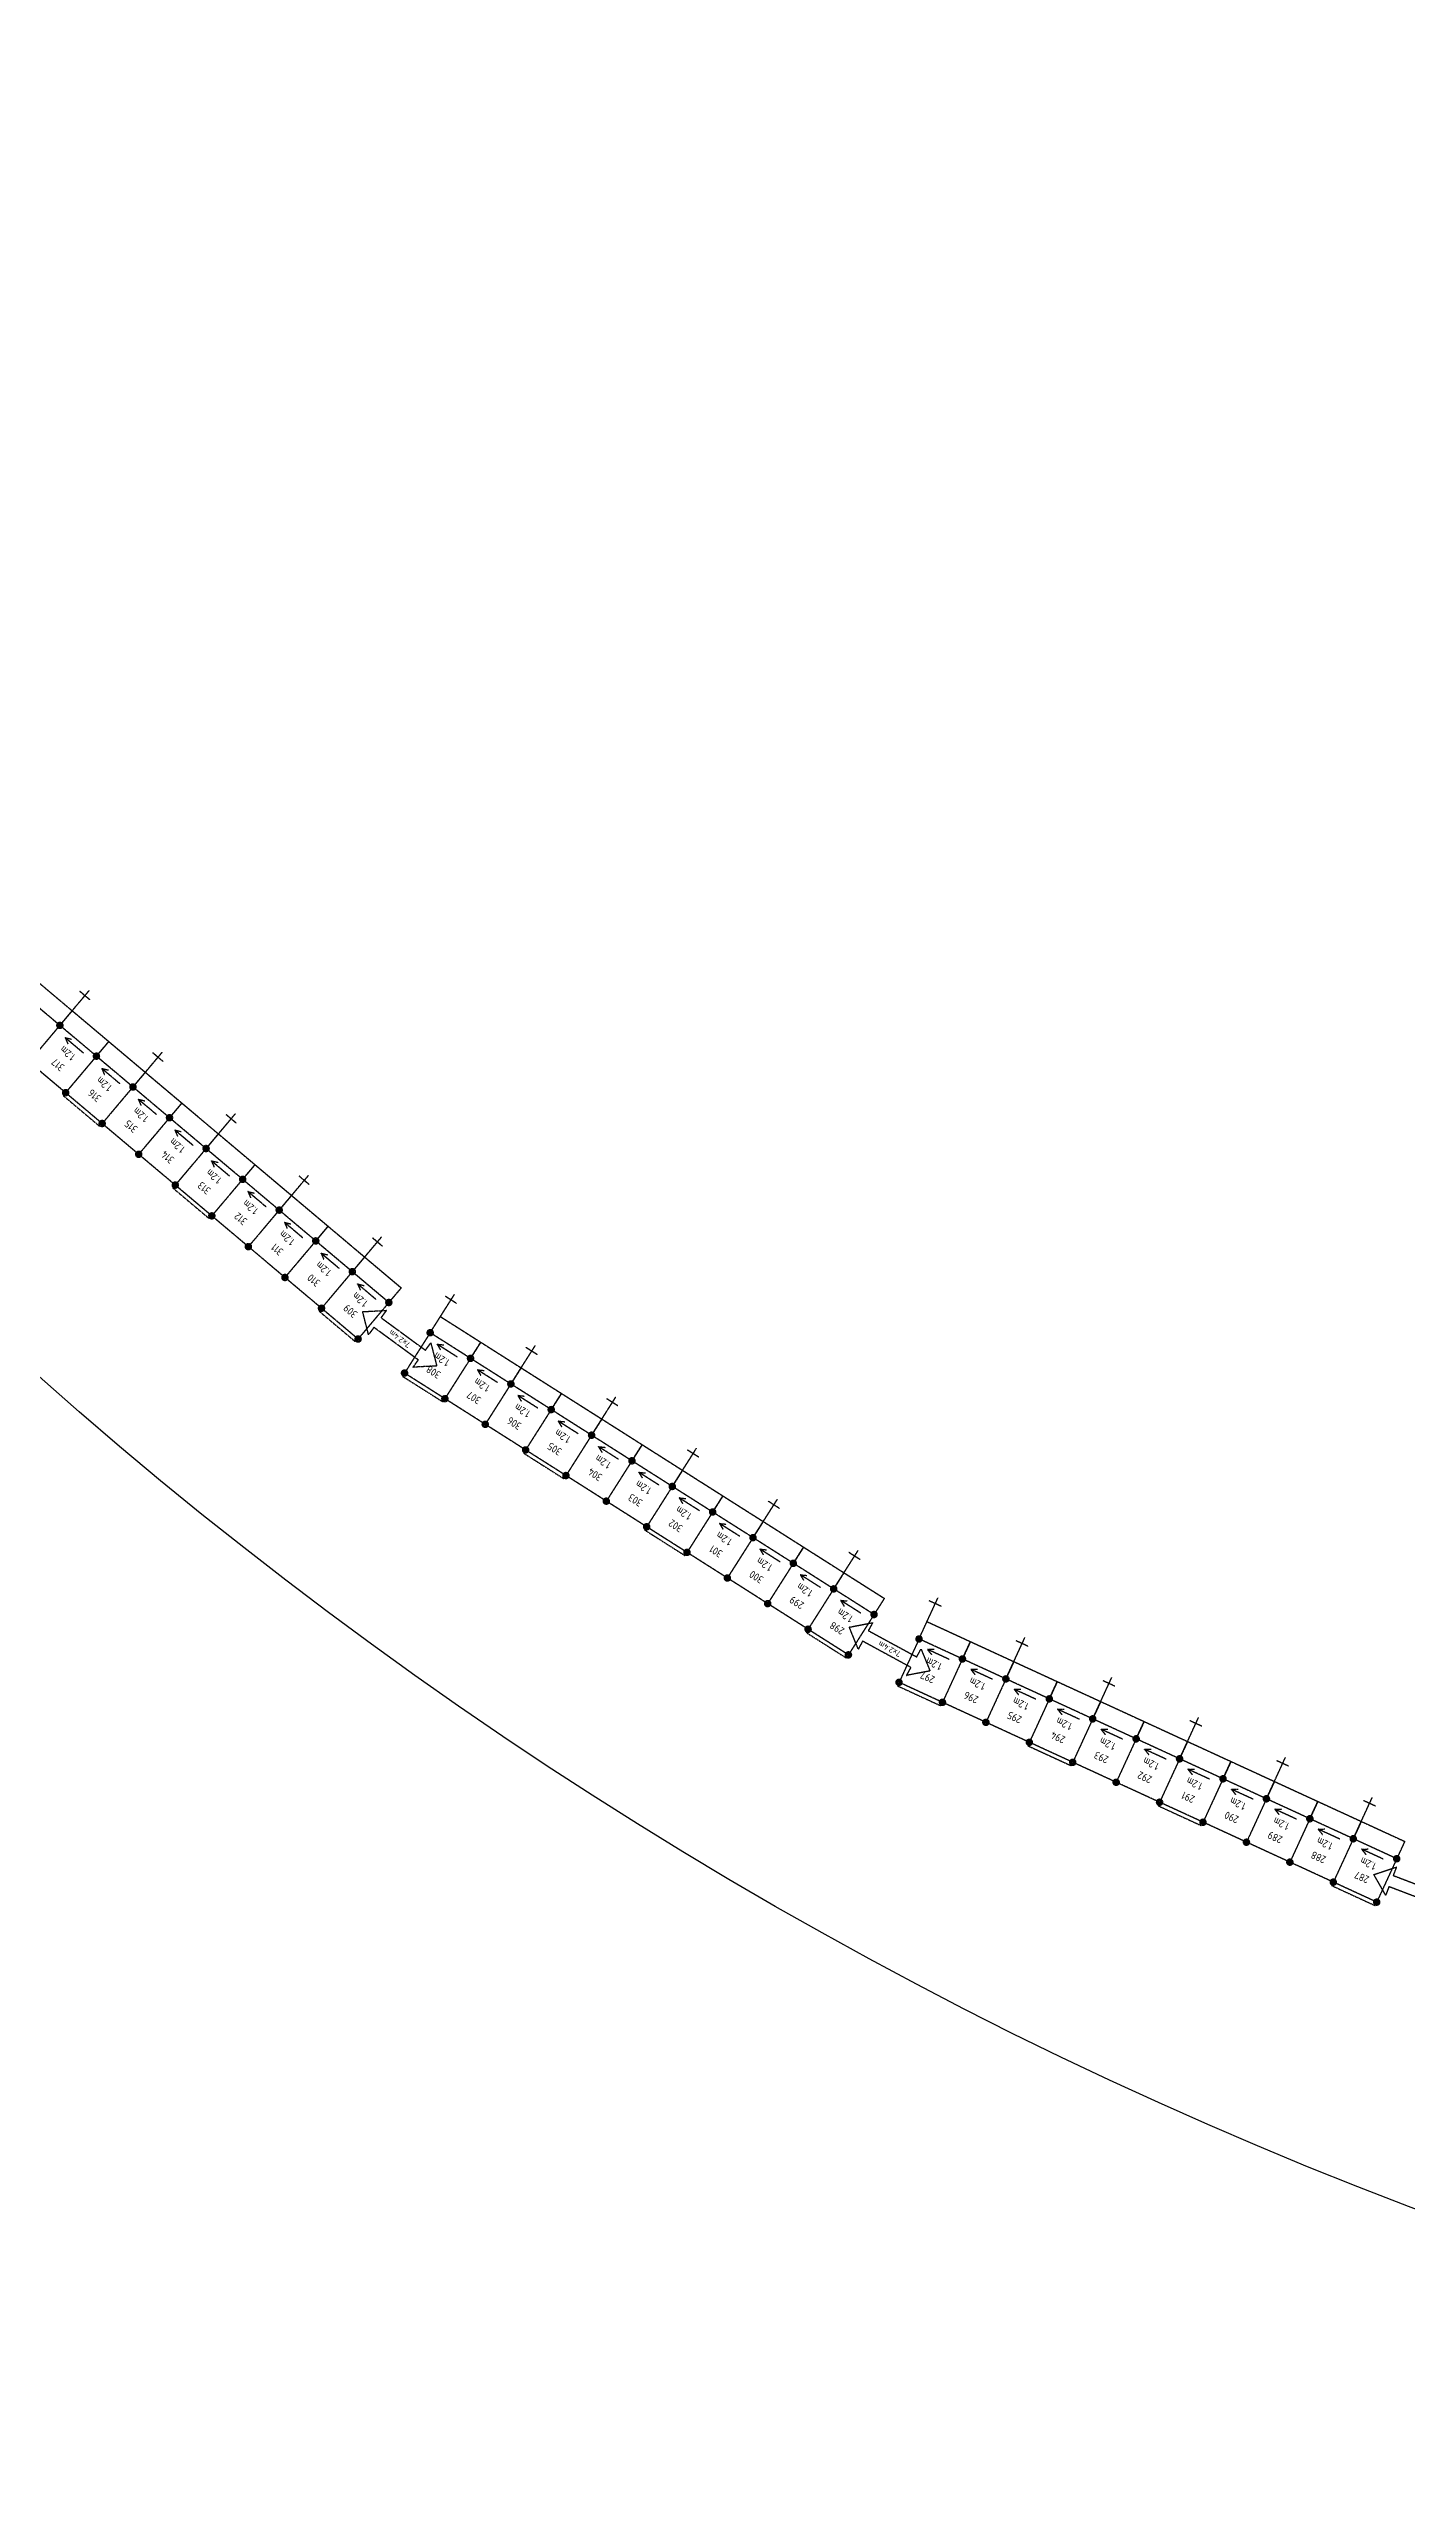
# Model space of a CAD drawing. Header units: millimetres. Extents: x -104667 to 131446, y -104429 to 134339.
# Drawn here: x -64673 to -28618, y -104429 to -39421 of the extents above; entities that cross this region are included whole.
import ezdxf
from ezdxf.enums import TextEntityAlignment as Align

# ---------------------------------------------------------------- set-up
doc = ezdxf.new("R2010")
doc.units = ezdxf.units.MM
doc.linetypes.add('KwikScaf_DASHED', pattern=[3.75, 2.5, -1.25])
doc.linetypes.add('KwikScaf_Line', pattern=[1, 1, 0])
doc.layers.get('0').update_dxf_attribs({"linetype": 'CONTINUOUS'})
doc.layers.add('KwikScaf Schematic', color=7, linetype='CONTINUOUS')
doc.styles.add('KwikScaf ISO', font='isocp.shx')

msp = doc.modelspace()

# ---------------------------------------------------------------- linework, layer by layer
msp.add_circle((13389, 13628), 118057)
at = {"layer": 'KwikScaf Schematic', "color": 1, "linetype": 'KwikScaf_Line'}
for p, q in [((-65027, -64164), (-64056, -64982)), ((-64383, -65371), (-65354, -64552)), ((-64383, -65371), (-64056, -64982)), ((-64056, -64982), (-64383, -65371)), ((-64056, -64982), (-63605, -64447)), ((-64056, -64982), (-63084, -65801)), ((-63583, -64693), (-63851, -64468)), ((-64383, -65371), (-65201, -66342)), ((-63412, -66189), (-64383, -65371)), ((-63757, -66106), (-64242, -65697)), ((-64242, -65697), (-64172, -65860)), ((-64242, -65697), (-64070, -65738)), ((-63412, -66189), (-64230, -67160)), ((-63412, -66189), (-63084, -65801)), ((-63084, -65801), (-63412, -66189)), ((-62440, -67007), (-63412, -66189)), ((-63084, -65801), (-62113, -66619)), ((-62113, -66619), (-61662, -66083)), ((-61641, -66330), (-61909, -66105)), ((-64230, -67160), (-65201, -66342)), ((-62786, -66924), (-63271, -66515)), ((-63271, -66515), (-63201, -66678)), ((-63271, -66515), (-63099, -66557)), ((-62440, -67007), (-62113, -66619)), ((-62113, -66619), (-62440, -67007)), ((-62113, -66619), (-61142, -67437)), ((-63259, -67979), (-64230, -67160)), ((-62440, -67007), (-63259, -67979)), ((-61469, -67826), (-62440, -67007)), ((-61814, -67742), (-62300, -67333)), ((-62300, -67333), (-62230, -67496)), ((-62300, -67333), (-62127, -67375)), ((-61469, -67826), (-61142, -67437)), ((-61142, -67437), (-61469, -67826)), ((-61142, -67437), (-60171, -68255)), ((-62288, -68797), (-63259, -67979)), ((-61469, -67826), (-62288, -68797)), ((-60498, -68644), (-61469, -67826)), ((-60843, -68561), (-61329, -68152)), ((-61329, -68152), (-61258, -68315)), ((-61329, -68152), (-61156, -68193)), ((-60498, -68644), (-60171, -68255)), ((-60171, -68255), (-60498, -68644)), ((-60171, -68255), (-59720, -67720)), ((-60171, -68255), (-59199, -69074)), ((-59699, -67967), (-59966, -67741)), ((-61316, -69615), (-62288, -68797)), ((-60498, -68644), (-61316, -69615)), ((-59527, -69462), (-60498, -68644)), ((-59872, -69379), (-60357, -68970)), ((-60357, -68970), (-60287, -69133)), ((-60357, -68970), (-60185, -69011)), ((-59527, -69462), (-60345, -70433)), ((-59527, -69462), (-59199, -69074)), ((-59199, -69074), (-59527, -69462)), ((-58556, -70281), (-59527, -69462)), ((-59199, -69074), (-58228, -69892)), ((-58228, -69892), (-57777, -69357)), ((-57756, -69603), (-58024, -69378)), ((-60345, -70433), (-61316, -69615)), ((-58901, -70197), (-59386, -69788)), ((-59386, -69788), (-59316, -69951)), ((-59386, -69788), (-59214, -69830)), ((-58556, -70281), (-58228, -69892)), ((-58228, -69892), (-58556, -70281)), ((-58228, -69892), (-57257, -70710)), ((-59374, -71252), (-60345, -70433)), ((-58556, -70281), (-59374, -71252)), ((-57584, -71099), (-58556, -70281)), ((-57929, -71016), (-58415, -70606)), ((-58415, -70606), (-58345, -70769)), ((-58415, -70606), (-58242, -70648)), ((-57584, -71099), (-57257, -70710)), ((-57257, -70710), (-57584, -71099)), ((-57257, -70710), (-56286, -71529)), ((-58403, -72070), (-59374, -71252)), ((-57584, -71099), (-58403, -72070)), ((-56613, -71917), (-57584, -71099)), ((-56958, -71834), (-57444, -71425)), ((-57444, -71425), (-57374, -71588)), ((-57444, -71425), (-57271, -71466)), ((-56286, -71529), (-55835, -70993)), ((-55814, -71240), (-56081, -71014)), ((-57431, -72888), (-58403, -72070)), ((-56613, -71917), (-57431, -72888)), ((-56613, -71917), (-56286, -71529)), ((-56286, -71529), (-56613, -71917)), ((-55642, -72735), (-56613, -71917)), ((-56286, -71529), (-55315, -72347)), ((-55987, -72652), (-56473, -72243)), ((-56473, -72243), (-56402, -72406)), ((-56473, -72243), (-56300, -72285)), ((-55642, -72735), (-56460, -73707)), ((-55315, -72347), (-55642, -72735)), ((-54273, -73110), (-53898, -72519)), ((-53844, -72761), (-54139, -72573)), ((-56460, -73707), (-57431, -72888)), ((-54545, -73539), (-54273, -73110)), ((-54273, -73110), (-53201, -73791)), ((-54545, -73539), (-55226, -74611)), ((-53473, -74220), (-54545, -73539)), ((-53826, -74184), (-54362, -73843)), ((-54362, -73843), (-54271, -73995)), ((-54362, -73843), (-54186, -73861)), ((-53473, -74220), (-53201, -73791)), ((-53201, -73791), (-53473, -74220)), ((-53201, -73791), (-52129, -74472)), ((-52129, -74472), (-51753, -73881)), ((-51699, -74122), (-51995, -73935)), ((-54154, -75292), (-55226, -74611)), ((-53473, -74220), (-54154, -75292)), ((-52401, -74901), (-53473, -74220)), ((-52754, -74864), (-53290, -74524)), ((-53290, -74524), (-53199, -74676)), ((-53290, -74524), (-53114, -74542)), ((-52401, -74901), (-52129, -74472)), ((-52129, -74472), (-52401, -74901)), ((-52129, -74472), (-51056, -75153)), ((-53082, -75973), (-54154, -75292)), ((-52401, -74901), (-53082, -75973)), ((-51329, -75581), (-52401, -74901)), ((-51682, -75545), (-52218, -75205)), ((-52218, -75205), (-52127, -75357)), ((-52218, -75205), (-52041, -75223)), ((-51329, -75581), (-51056, -75153)), ((-51056, -75153), (-51329, -75581)), ((-51056, -75153), (-49984, -75833)), ((-49984, -75833), (-49609, -75242)), ((-49555, -75484), (-49851, -75296)), ((-52010, -76654), (-53082, -75973)), ((-51329, -75581), (-52010, -76654)), ((-50257, -76262), (-51329, -75581)), ((-50610, -76226), (-51146, -75886)), ((-51146, -75886), (-51054, -76038)), ((-51146, -75886), (-50969, -75904)), ((-50257, -76262), (-49984, -75833)), ((-49984, -75833), (-50257, -76262)), ((-49984, -75833), (-48912, -76514)), ((-50937, -77334), (-52010, -76654)), ((-50257, -76262), (-50937, -77334)), ((-49185, -76943), (-50257, -76262)), ((-49538, -76907), (-50074, -76566)), ((-50074, -76566), (-49982, -76719)), ((-50074, -76566), (-49897, -76585)), ((-49185, -76943), (-48912, -76514)), ((-48912, -76514), (-49185, -76943)), ((-48912, -76514), (-47840, -77195)), ((-47840, -77195), (-47465, -76604)), ((-47411, -76846), (-47706, -76658)), ((-49865, -78015), (-50937, -77334)), ((-49185, -76943), (-49865, -78015)), ((-48112, -77624), (-49185, -76943)), ((-48466, -77588), (-49002, -77247)), ((-49002, -77247), (-48910, -77399)), ((-49002, -77247), (-48825, -77265)), ((-48112, -77624), (-47840, -77195)), ((-47840, -77195), (-48112, -77624)), ((-47840, -77195), (-46768, -77876)), ((-48112, -77624), (-48793, -78696)), ((-47040, -78305), (-48112, -77624)), ((-47393, -78268), (-47929, -77928)), ((-47929, -77928), (-47838, -78080)), ((-47929, -77928), (-47753, -77946)), ((-47040, -78305), (-46768, -77876)), ((-46768, -77876), (-47040, -78305)), ((-46768, -77876), (-45696, -78556)), ((-45696, -78556), (-45321, -77966)), ((-48793, -78696), (-49865, -78015)), ((-47040, -78305), (-47721, -79377)), ((-45968, -78985), (-47040, -78305)), ((-46321, -78949), (-46857, -78609)), ((-46857, -78609), (-46766, -78761)), ((-46857, -78609), (-46681, -78627)), ((-45968, -78985), (-45696, -78556)), ((-45696, -78556), (-45968, -78985)), ((-45696, -78556), (-44624, -79237)), ((-45267, -78207), (-45562, -78019)), ((-47721, -79377), (-48793, -78696)), ((-45968, -78985), (-46649, -80057)), ((-44896, -79666), (-45968, -78985)), ((-45249, -79630), (-45785, -79289)), ((-45785, -79289), (-45694, -79442)), ((-45785, -79289), (-45609, -79308)), ((-44896, -79666), (-44624, -79237)), ((-44624, -79237), (-44896, -79666)), ((-44624, -79237), (-43552, -79918)), ((-46649, -80057), (-47721, -79377)), ((-44896, -79666), (-45577, -80738)), ((-43824, -80347), (-44896, -79666)), ((-43824, -80347), (-43552, -79918)), ((-43552, -79918), (-43824, -80347)), ((-43552, -79918), (-43176, -79327)), ((-43552, -79918), (-42479, -80599)), ((-43122, -79569), (-43418, -79381)), ((-45577, -80738), (-46649, -80057)), ((-44177, -80311), (-44713, -79970)), ((-44713, -79970), (-44622, -80122)), ((-44713, -79970), (-44537, -79988)), ((-43824, -80347), (-44505, -81419)), ((-42752, -81028), (-43824, -80347)), ((-42479, -80599), (-42752, -81028)), ((-41345, -81216), (-41052, -80580)), ((-44505, -81419), (-45577, -80738)), ((-43105, -80991), (-43641, -80651)), ((-43641, -80651), (-43550, -80803)), ((-43641, -80651), (-43464, -80669)), ((-42752, -81028), (-43433, -82100)), ((-41557, -81677), (-41345, -81216)), ((-41345, -81216), (-40191, -81747)), ((-40966, -80812), (-41284, -80666)), ((-43433, -82100), (-44505, -81419)), ((-41557, -81677), (-42088, -82831)), ((-40404, -82208), (-41557, -81677)), ((-40404, -82208), (-40191, -81747)), ((-40191, -81747), (-40404, -82208)), ((-40191, -81747), (-39038, -82278)), ((-39038, -82278), (-38745, -81642)), ((-38659, -81874), (-38977, -81727)), ((-41335, -81954), (-41158, -81948)), ((-40758, -82220), (-41335, -81954)), ((-41335, -81954), (-41224, -82093)), ((-40404, -82208), (-40935, -83362)), ((-39250, -82739), (-40404, -82208)), ((-40182, -82485), (-40004, -82479)), ((-39605, -82750), (-40182, -82485)), ((-40182, -82485), (-40071, -82623)), ((-39250, -82739), (-39038, -82278)), ((-39038, -82278), (-39250, -82739)), ((-39038, -82278), (-37884, -82809)), ((-40935, -83362), (-42088, -82831)), ((-39250, -82739), (-39781, -83893)), ((-38096, -83270), (-39250, -82739)), ((-39028, -83016), (-38850, -83010)), ((-38451, -83281), (-39028, -83016)), ((-39028, -83016), (-38917, -83154)), ((-38096, -83270), (-37884, -82809)), ((-37884, -82809), (-38096, -83270)), ((-37884, -82809), (-36730, -83339)), ((-36730, -83339), (-36438, -82704)), ((-36352, -82936), (-36670, -82789)), ((-39781, -83893), (-40935, -83362)), ((-38096, -83270), (-38627, -84424)), ((-36943, -83801), (-38096, -83270)), ((-37874, -83547), (-37697, -83541)), ((-37297, -83812), (-37874, -83547)), ((-37874, -83547), (-37763, -83685)), ((-36943, -83801), (-37474, -84955)), ((-36943, -83801), (-36730, -83339)), ((-36730, -83339), (-36943, -83801)), ((-35789, -84332), (-36943, -83801)), ((-36730, -83339), (-35577, -83870)), ((-34423, -84401), (-34130, -83765)), ((-34044, -83998), (-34362, -83851)), ((-38627, -84424), (-39781, -83893)), ((-37474, -84955), (-38627, -84424)), ((-36721, -84078), (-36543, -84072)), ((-36144, -84343), (-36721, -84078)), ((-36721, -84078), (-36610, -84216)), ((-35789, -84332), (-36320, -85486)), ((-35789, -84332), (-35577, -83870)), ((-35577, -83870), (-35789, -84332)), ((-34635, -84863), (-35789, -84332)), ((-35577, -83870), (-34423, -84401)), ((-34635, -84863), (-34423, -84401)), ((-34423, -84401), (-34635, -84863)), ((-34423, -84401), (-33269, -84932)), ((-36320, -85486), (-37474, -84955)), ((-35567, -84609), (-35389, -84603)), ((-34990, -84874), (-35567, -84609)), ((-35567, -84609), (-35456, -84747)), ((-34635, -84863), (-35166, -86017)), ((-33482, -85394), (-34635, -84863)), ((-34413, -85140), (-34236, -85134)), ((-33836, -85405), (-34413, -85140)), ((-34413, -85140), (-34302, -85278)), ((-33482, -85394), (-33269, -84932)), ((-33269, -84932), (-33482, -85394)), ((-33269, -84932), (-32115, -85463)), ((-32115, -85463), (-31823, -84827)), ((-31737, -85060), (-32055, -84913)), ((-35166, -86017), (-36320, -85486)), ((-33482, -85394), (-34012, -86547)), ((-32328, -85925), (-33482, -85394)), ((-33259, -85671), (-33082, -85665)), ((-32683, -85936), (-33259, -85671)), ((-33259, -85671), (-33148, -85809)), ((-32328, -85925), (-32115, -85463)), ((-32115, -85463), (-32328, -85925)), ((-32115, -85463), (-30962, -85994)), ((-34012, -86547), (-35166, -86017)), ((-32328, -85925), (-32859, -87078)), ((-31174, -86456), (-32328, -85925)), ((-32106, -86202), (-31928, -86196)), ((-31529, -86467), (-32106, -86202)), ((-32106, -86202), (-31995, -86340)), ((-31174, -86456), (-31705, -87609)), ((-31174, -86456), (-30962, -85994)), ((-30962, -85994), (-31174, -86456)), ((-30020, -86987), (-31174, -86456)), ((-30962, -85994), (-29808, -86525)), ((-29808, -86525), (-29515, -85889)), ((-29430, -86121), (-29748, -85975)), ((-32859, -87078), (-34012, -86547)), ((-31705, -87609), (-32859, -87078)), ((-30952, -86733), (-30775, -86727)), ((-30375, -86998), (-30952, -86733)), ((-30952, -86733), (-30841, -86871)), ((-30020, -86987), (-30551, -88140)), ((-30020, -86987), (-29808, -86525)), ((-29808, -86525), (-30020, -86987)), ((-28867, -87518), (-30020, -86987)), ((-29808, -86525), (-28654, -87056)), ((-28654, -87056), (-28867, -87518)), ((-30551, -88140), (-31705, -87609)), ((-29798, -87264), (-29621, -87258)), ((-29222, -87529), (-29798, -87264)), ((-29798, -87264), (-29687, -87402)), ((-28867, -87518), (-29398, -88671)), ((-29398, -88671), (-30551, -88140))]:
    msp.add_line(p, q, dxfattribs=at)
at = {"layer": 'KwikScaf Schematic', "color": 1, "linetype": 'KwikScaf_DASHED'}
for p, q in [((-64294, -67237), (-63323, -68055)), ((-61381, -69692), (-60409, -70510)), ((-57496, -72965), (-56525, -73783)), ((-55280, -74696), (-54207, -75376)), ((-52063, -76738), (-50991, -77419)), ((-48847, -78780), (-47775, -79461)), ((-44558, -81503), (-43486, -82184)), ((-42130, -82922), (-40976, -83453)), ((-38669, -84514), (-37515, -85045)), ((-35208, -86107), (-34054, -86638)), ((-30593, -88231), (-29440, -88762))]:
    msp.add_line(p, q, dxfattribs=at)
at = {"layer": 'KwikScaf Schematic', "color": 3, "linetype": 'KwikScaf_Line'}
for p, q in [((-56338, -72979), (-55708, -72945)), ((-56181, -73591), (-56338, -72979)), ((-56039, -73397), (-56181, -73591)), ((-54859, -74262), (-56039, -73397)), ((-55708, -72945), (-55850, -73139)), ((-55850, -73139), (-54670, -74004)), ((-54670, -74004), (-54528, -73810)), ((-54528, -73810), (-54371, -74422)), ((-55001, -74456), (-54859, -74262)), ((-54371, -74422), (-55001, -74456)), ((-43409, -81363), (-42789, -81244)), ((-42789, -81244), (-42904, -81455)), ((-43171, -81947), (-43409, -81363)), ((-43057, -81736), (-43171, -81947)), ((-41771, -82436), (-43057, -81736)), ((-42904, -81455), (-41618, -82154)), ((-41886, -82646), (-41771, -82436)), ((-41266, -82528), (-41886, -82646)), ((-41618, -82154), (-41504, -81944)), ((-41504, -81944), (-41266, -82528)), ((-29473, -87938), (-28875, -87738)), ((-28875, -87738), (-28960, -87962)), ((-29159, -88485), (-29473, -87938)), ((-29074, -88261), (-29159, -88485)), ((-27707, -88781), (-29074, -88261)), ((-28960, -87962), (-27593, -88482))]:
    msp.add_line(p, q, dxfattribs=at)
at = {"layer": 'KwikScaf Schematic', "color": 1, "linetype": 'KwikScaf_Line'}
for points in [[(-64415, -65409, 100, 100, -0.198912), (-64433, -65375, 100, 100, -0.198912), (-64421, -65338, 100, 100, -0.198912), (-64387, -65321, 100, 100, -0.198912), (-64351, -65332, 100, 100, -0.198912), (-64333, -65366, 100, 100, -0.198912), (-64345, -65403, 100, 100, -0.198912), (-64379, -65421, 100, 100, -0.198912)], [(-63444, -66227, 100, 100, -0.198912), (-63461, -66193, 100, 100, -0.198912), (-63450, -66157, 100, 100, -0.198912), (-63416, -66139, 100, 100, -0.198912), (-63379, -66151, 100, 100, -0.198912), (-63362, -66185, 100, 100, -0.198912), (-63373, -66221, 100, 100, -0.198912), (-63407, -66239, 100, 100, -0.198912)], [(-62473, -67046, 100, 100, -0.198912), (-62490, -67012, 100, 100, -0.198912), (-62479, -66975, 100, 100, -0.198912), (-62445, -66957, 100, 100, -0.198912), (-62408, -66969, 100, 100, -0.198912), (-62391, -67003, 100, 100, -0.198912), (-62402, -67040, 100, 100, -0.198912), (-62436, -67057, 100, 100, -0.198912)], [(-64262, -67198, 100, 100, -0.198912), (-64280, -67164, 100, 100, -0.198912), (-64268, -67128, 100, 100, -0.198912), (-64234, -67110, 100, 100, -0.198912), (-64198, -67122, 100, 100, -0.198912), (-64180, -67156, 100, 100, -0.198912), (-64192, -67192, 100, 100, -0.198912), (-64226, -67210, 100, 100, -0.198912)], [(-63291, -68017, 100, 100, -0.198912), (-63309, -67983, 100, 100, -0.198912), (-63297, -67946, 100, 100, -0.198912), (-63263, -67929, 100, 100, -0.198912), (-63227, -67940, 100, 100, -0.198912), (-63209, -67974, 100, 100, -0.198912), (-63220, -68011, 100, 100, -0.198912), (-63254, -68028, 100, 100, -0.198912)], [(-61501, -67864, 100, 100, -0.198912), (-61519, -67830, 100, 100, -0.198912), (-61507, -67793, 100, 100, -0.198912), (-61473, -67776, 100, 100, -0.198912), (-61437, -67787, 100, 100, -0.198912), (-61419, -67821, 100, 100, -0.198912), (-61431, -67858, 100, 100, -0.198912), (-61465, -67875, 100, 100, -0.198912)], [(-62320, -68835, 100, 100, -0.198912), (-62337, -68801, 100, 100, -0.198912), (-62326, -68765, 100, 100, -0.198912), (-62292, -68747, 100, 100, -0.198912), (-62255, -68759, 100, 100, -0.198912), (-62238, -68793, 100, 100, -0.198912), (-62249, -68829, 100, 100, -0.198912), (-62283, -68847, 100, 100, -0.198912)], [(-60530, -68682, 100, 100, -0.198912), (-60548, -68648, 100, 100, -0.198912), (-60536, -68612, 100, 100, -0.198912), (-60502, -68594, 100, 100, -0.198912), (-60466, -68606, 100, 100, -0.198912), (-60448, -68640, 100, 100, -0.198912), (-60460, -68676, 100, 100, -0.198912), (-60494, -68694, 100, 100, -0.198912)], [(-61348, -69653, 100, 100, -0.198912), (-61366, -69619, 100, 100, -0.198912), (-61355, -69583, 100, 100, -0.198912), (-61321, -69565, 100, 100, -0.198912), (-61284, -69577, 100, 100, -0.198912), (-61266, -69611, 100, 100, -0.198912), (-61278, -69647, 100, 100, -0.198912), (-61312, -69665, 100, 100, -0.198912)], [(-59559, -69500, 100, 100, -0.198912), (-59577, -69466, 100, 100, -0.198912), (-59565, -69430, 100, 100, -0.198912), (-59531, -69412, 100, 100, -0.198912), (-59495, -69424, 100, 100, -0.198912), (-59477, -69458, 100, 100, -0.198912), (-59489, -69494, 100, 100, -0.198912), (-59522, -69512, 100, 100, -0.198912)], [(-58588, -70319, 100, 100, -0.198912), (-58605, -70285, 100, 100, -0.198912), (-58594, -70248, 100, 100, -0.198912), (-58560, -70231, 100, 100, -0.198912), (-58523, -70242, 100, 100, -0.198912), (-58506, -70276, 100, 100, -0.198912), (-58517, -70313, 100, 100, -0.198912), (-58551, -70330, 100, 100, -0.198912)], [(-60377, -70472, 100, 100, -0.198912), (-60395, -70438, 100, 100, -0.198912), (-60383, -70401, 100, 100, -0.198912), (-60349, -70384, 100, 100, -0.198912), (-60313, -70395, 100, 100, -0.198912), (-60295, -70429, 100, 100, -0.198912), (-60307, -70466, 100, 100, -0.198912), (-60341, -70483, 100, 100, -0.198912)], [(-59406, -71290, 100, 100, -0.198912), (-59424, -71256, 100, 100, -0.198912), (-59412, -71220, 100, 100, -0.198912), (-59378, -71202, 100, 100, -0.198912), (-59342, -71214, 100, 100, -0.198912), (-59324, -71247, 100, 100, -0.198912), (-59336, -71284, 100, 100, -0.198912), (-59370, -71302, 100, 100, -0.198912)], [(-57617, -71137, 100, 100, -0.198912), (-57634, -71103, 100, 100, -0.198912), (-57623, -71067, 100, 100, -0.198912), (-57589, -71049, 100, 100, -0.198912), (-57552, -71061, 100, 100, -0.198912), (-57534, -71095, 100, 100, -0.198912), (-57546, -71131, 100, 100, -0.198912), (-57580, -71149, 100, 100, -0.198912)], [(-58435, -72108, 100, 100, -0.198912), (-58452, -72074, 100, 100, -0.198912), (-58441, -72038, 100, 100, -0.198912), (-58407, -72020, 100, 100, -0.198912), (-58370, -72032, 100, 100, -0.198912), (-58353, -72066, 100, 100, -0.198912), (-58364, -72102, 100, 100, -0.198912), (-58398, -72120, 100, 100, -0.198912)], [(-56645, -71955, 100, 100, -0.198912), (-56663, -71921, 100, 100, -0.198912), (-56651, -71885, 100, 100, -0.198912), (-56617, -71867, 100, 100, -0.198912), (-56581, -71879, 100, 100, -0.198912), (-56563, -71913, 100, 100, -0.198912), (-56575, -71949, 100, 100, -0.198912), (-56609, -71967, 100, 100, -0.198912)], [(-57464, -72927, 100, 100, -0.198912), (-57481, -72893, 100, 100, -0.198912), (-57470, -72856, 100, 100, -0.198912), (-57436, -72839, 100, 100, -0.198912), (-57399, -72850, 100, 100, -0.198912), (-57382, -72884, 100, 100, -0.198912), (-57393, -72921, 100, 100, -0.198912), (-57427, -72938, 100, 100, -0.198912)], [(-56492, -73745, 100, 100, -0.198912), (-56510, -73711, 100, 100, -0.198912), (-56498, -73674, 100, 100, -0.198912), (-56464, -73657, 100, 100, -0.198912), (-56428, -73668, 100, 100, -0.198912), (-56410, -73702, 100, 100, -0.198912), (-56422, -73739, 100, 100, -0.198912), (-56456, -73756, 100, 100, -0.198912)]]:
    msp.add_lwpolyline(points, format="xyseb", close=True, dxfattribs=at)
at = {"layer": 'KwikScaf Schematic', "color": 1, "linetype": 'KwikScaf_Line', "const_width": 100}
for points in [[(-64415, -65409, -0.198912), (-64433, -65375, -0.198912), (-64421, -65338, -0.198912), (-64387, -65321, -0.198912), (-64351, -65332, -0.198912), (-64333, -65366, -0.198912), (-64345, -65403, -0.198912), (-64379, -65421, -0.198912)], [(-63444, -66227, -0.198912), (-63461, -66193, -0.198912), (-63450, -66157, -0.198912), (-63416, -66139, -0.198912), (-63379, -66151, -0.198912), (-63362, -66185, -0.198912), (-63373, -66221, -0.198912), (-63407, -66239, -0.198912)], [(-62473, -67046, -0.198912), (-62490, -67012, -0.198912), (-62479, -66975, -0.198912), (-62445, -66957, -0.198912), (-62408, -66969, -0.198912), (-62391, -67003, -0.198912), (-62402, -67040, -0.198912), (-62436, -67057, -0.198912)], [(-64262, -67198, -0.198912), (-64280, -67164, -0.198912), (-64268, -67128, -0.198912), (-64234, -67110, -0.198912), (-64198, -67122, -0.198912), (-64180, -67156, -0.198912), (-64192, -67192, -0.198912), (-64226, -67210, -0.198912)], [(-63291, -68017, -0.198912), (-63309, -67983, -0.198912), (-63297, -67946, -0.198912), (-63263, -67929, -0.198912), (-63227, -67940, -0.198912), (-63209, -67974, -0.198912), (-63220, -68011, -0.198912), (-63254, -68028, -0.198912)], [(-61501, -67864, -0.198912), (-61519, -67830, -0.198912), (-61507, -67793, -0.198912), (-61473, -67776, -0.198912), (-61437, -67787, -0.198912), (-61419, -67821, -0.198912), (-61431, -67858, -0.198912), (-61465, -67875, -0.198912)], [(-62320, -68835, -0.198912), (-62337, -68801, -0.198912), (-62326, -68765, -0.198912), (-62292, -68747, -0.198912), (-62255, -68759, -0.198912), (-62238, -68793, -0.198912), (-62249, -68829, -0.198912), (-62283, -68847, -0.198912)], [(-60530, -68682, -0.198912), (-60548, -68648, -0.198912), (-60536, -68612, -0.198912), (-60502, -68594, -0.198912), (-60466, -68606, -0.198912), (-60448, -68640, -0.198912), (-60460, -68676, -0.198912), (-60494, -68694, -0.198912)], [(-61348, -69653, -0.198912), (-61366, -69619, -0.198912), (-61355, -69583, -0.198912), (-61321, -69565, -0.198912), (-61284, -69577, -0.198912), (-61266, -69611, -0.198912), (-61278, -69647, -0.198912), (-61312, -69665, -0.198912)], [(-59559, -69500, -0.198912), (-59577, -69466, -0.198912), (-59565, -69430, -0.198912), (-59531, -69412, -0.198912), (-59495, -69424, -0.198912), (-59477, -69458, -0.198912), (-59489, -69494, -0.198912), (-59522, -69512, -0.198912)], [(-58588, -70319, -0.198912), (-58605, -70285, -0.198912), (-58594, -70248, -0.198912), (-58560, -70231, -0.198912), (-58523, -70242, -0.198912), (-58506, -70276, -0.198912), (-58517, -70313, -0.198912), (-58551, -70330, -0.198912)], [(-60377, -70472, -0.198912), (-60395, -70438, -0.198912), (-60383, -70401, -0.198912), (-60349, -70384, -0.198912), (-60313, -70395, -0.198912), (-60295, -70429, -0.198912), (-60307, -70466, -0.198912), (-60341, -70483, -0.198912)], [(-59406, -71290, -0.198912), (-59424, -71256, -0.198912), (-59412, -71220, -0.198912), (-59378, -71202, -0.198912), (-59342, -71214, -0.198912), (-59324, -71247, -0.198912), (-59336, -71284, -0.198912), (-59370, -71302, -0.198912)], [(-57617, -71137, -0.198912), (-57634, -71103, -0.198912), (-57623, -71067, -0.198912), (-57589, -71049, -0.198912), (-57552, -71061, -0.198912), (-57534, -71095, -0.198912), (-57546, -71131, -0.198912), (-57580, -71149, -0.198912)], [(-58435, -72108, -0.198912), (-58452, -72074, -0.198912), (-58441, -72038, -0.198912), (-58407, -72020, -0.198912), (-58370, -72032, -0.198912), (-58353, -72066, -0.198912), (-58364, -72102, -0.198912), (-58398, -72120, -0.198912)], [(-56645, -71955, -0.198912), (-56663, -71921, -0.198912), (-56651, -71885, -0.198912), (-56617, -71867, -0.198912), (-56581, -71879, -0.198912), (-56563, -71913, -0.198912), (-56575, -71949, -0.198912), (-56609, -71967, -0.198912)], [(-57464, -72927, -0.198912), (-57481, -72893, -0.198912), (-57470, -72856, -0.198912), (-57436, -72839, -0.198912), (-57399, -72850, -0.198912), (-57382, -72884, -0.198912), (-57393, -72921, -0.198912), (-57427, -72938, -0.198912)], [(-55674, -72774, -0.198912), (-55692, -72740, -0.198912), (-55680, -72703, -0.198912), (-55646, -72686, -0.198912), (-55610, -72697, -0.198912), (-55592, -72731, -0.198912), (-55604, -72768, -0.198912), (-55638, -72785, -0.198912)], [(-54572, -73581, -0.198912), (-54594, -73550, -0.198912), (-54587, -73512, -0.198912), (-54556, -73490, -0.198912), (-54518, -73497, -0.198912), (-54496, -73528, -0.198912), (-54503, -73566, -0.198912), (-54534, -73588, -0.198912)], [(-55253, -74653, -0.198912), (-55275, -74622, -0.198912), (-55268, -74584, -0.198912), (-55237, -74562, -0.198912), (-55199, -74569, -0.198912), (-55177, -74600, -0.198912), (-55184, -74638, -0.198912), (-55215, -74660, -0.198912)], [(-53500, -74262, -0.198912), (-53522, -74231, -0.198912), (-53515, -74193, -0.198912), (-53484, -74171, -0.198912), (-53446, -74178, -0.198912), (-53424, -74209, -0.198912), (-53431, -74247, -0.198912), (-53462, -74269, -0.198912)], [(-53500, -74262, -0.198912), (-53522, -74231, -0.198912), (-53515, -74193, -0.198912), (-53484, -74171, -0.198912), (-53446, -74178, -0.198912), (-53424, -74209, -0.198912), (-53431, -74247, -0.198912), (-53462, -74269, -0.198912)], [(-54181, -75334, -0.198912), (-54203, -75303, -0.198912), (-54196, -75265, -0.198912), (-54165, -75243, -0.198912), (-54127, -75250, -0.198912), (-54105, -75281, -0.198912), (-54112, -75319, -0.198912), (-54143, -75341, -0.198912)], [(-54181, -75334, -0.198912), (-54203, -75303, -0.198912), (-54196, -75265, -0.198912), (-54165, -75243, -0.198912), (-54127, -75250, -0.198912), (-54105, -75281, -0.198912), (-54112, -75319, -0.198912), (-54143, -75341, -0.198912)], [(-52428, -74943, -0.198912), (-52450, -74912, -0.198912), (-52443, -74874, -0.198912), (-52412, -74852, -0.198912), (-52374, -74858, -0.198912), (-52352, -74890, -0.198912), (-52359, -74927, -0.198912), (-52390, -74949, -0.198912)], [(-52428, -74943, -0.198912), (-52450, -74912, -0.198912), (-52443, -74874, -0.198912), (-52412, -74852, -0.198912), (-52374, -74858, -0.198912), (-52352, -74890, -0.198912), (-52359, -74927, -0.198912), (-52390, -74949, -0.198912)], [(-53108, -76015, -0.198912), (-53130, -75984, -0.198912), (-53124, -75946, -0.198912), (-53093, -75924, -0.198912), (-53055, -75931, -0.198912), (-53033, -75962, -0.198912), (-53039, -76000, -0.198912), (-53071, -76022, -0.198912)], [(-53108, -76015, -0.198912), (-53130, -75984, -0.198912), (-53124, -75946, -0.198912), (-53093, -75924, -0.198912), (-53055, -75931, -0.198912), (-53033, -75962, -0.198912), (-53039, -76000, -0.198912), (-53071, -76022, -0.198912)], [(-51356, -75624, -0.198912), (-51378, -75592, -0.198912), (-51371, -75555, -0.198912), (-51340, -75533, -0.198912), (-51302, -75539, -0.198912), (-51280, -75571, -0.198912), (-51287, -75608, -0.198912), (-51318, -75630, -0.198912)], [(-51356, -75624, -0.198912), (-51378, -75592, -0.198912), (-51371, -75555, -0.198912), (-51340, -75533, -0.198912), (-51302, -75539, -0.198912), (-51280, -75571, -0.198912), (-51287, -75608, -0.198912), (-51318, -75630, -0.198912)], [(-52036, -76696, -0.198912), (-52058, -76664, -0.198912), (-52052, -76627, -0.198912), (-52020, -76605, -0.198912), (-51983, -76611, -0.198912), (-51961, -76643, -0.198912), (-51967, -76680, -0.198912), (-51999, -76702, -0.198912)], [(-52036, -76696, -0.198912), (-52058, -76664, -0.198912), (-52052, -76627, -0.198912), (-52020, -76605, -0.198912), (-51983, -76611, -0.198912), (-51961, -76643, -0.198912), (-51967, -76680, -0.198912), (-51999, -76702, -0.198912)], [(-50283, -76304, -0.198912), (-50305, -76273, -0.198912), (-50299, -76235, -0.198912), (-50268, -76213, -0.198912), (-50230, -76220, -0.198912), (-50208, -76251, -0.198912), (-50214, -76289, -0.198912), (-50246, -76311, -0.198912)], [(-50283, -76304, -0.198912), (-50305, -76273, -0.198912), (-50299, -76235, -0.198912), (-50268, -76213, -0.198912), (-50230, -76220, -0.198912), (-50208, -76251, -0.198912), (-50214, -76289, -0.198912), (-50246, -76311, -0.198912)], [(-50964, -77377, -0.198912), (-50986, -77345, -0.198912), (-50980, -77308, -0.198912), (-50948, -77286, -0.198912), (-50911, -77292, -0.198912), (-50889, -77323, -0.198912), (-50895, -77361, -0.198912), (-50927, -77383, -0.198912)], [(-50964, -77377, -0.198912), (-50986, -77345, -0.198912), (-50980, -77308, -0.198912), (-50948, -77286, -0.198912), (-50911, -77292, -0.198912), (-50889, -77323, -0.198912), (-50895, -77361, -0.198912), (-50927, -77383, -0.198912)], [(-49211, -76985, -0.198912), (-49233, -76954, -0.198912), (-49227, -76916, -0.198912), (-49195, -76894, -0.198912), (-49158, -76901, -0.198912), (-49136, -76932, -0.198912), (-49142, -76970, -0.198912), (-49174, -76992, -0.198912)], [(-49211, -76985, -0.198912), (-49233, -76954, -0.198912), (-49227, -76916, -0.198912), (-49195, -76894, -0.198912), (-49158, -76901, -0.198912), (-49136, -76932, -0.198912), (-49142, -76970, -0.198912), (-49174, -76992, -0.198912)], [(-49892, -78057, -0.198912), (-49914, -78026, -0.198912), (-49908, -77988, -0.198912), (-49876, -77966, -0.198912), (-49839, -77973, -0.198912), (-49817, -78004, -0.198912), (-49823, -78042, -0.198912), (-49854, -78064, -0.198912)], [(-49892, -78057, -0.198912), (-49914, -78026, -0.198912), (-49908, -77988, -0.198912), (-49876, -77966, -0.198912), (-49839, -77973, -0.198912), (-49817, -78004, -0.198912), (-49823, -78042, -0.198912), (-49854, -78064, -0.198912)], [(-48139, -77666, -0.198912), (-48161, -77635, -0.198912), (-48155, -77597, -0.198912), (-48123, -77575, -0.198912), (-48086, -77582, -0.198912), (-48064, -77613, -0.198912), (-48070, -77651, -0.198912), (-48102, -77673, -0.198912)], [(-48139, -77666, -0.198912), (-48161, -77635, -0.198912), (-48155, -77597, -0.198912), (-48123, -77575, -0.198912), (-48086, -77582, -0.198912), (-48064, -77613, -0.198912), (-48070, -77651, -0.198912), (-48102, -77673, -0.198912)], [(-48820, -78738, -0.198912), (-48842, -78707, -0.198912), (-48835, -78669, -0.198912), (-48804, -78647, -0.198912), (-48766, -78654, -0.198912), (-48744, -78685, -0.198912), (-48751, -78723, -0.198912), (-48782, -78745, -0.198912)], [(-48820, -78738, -0.198912), (-48842, -78707, -0.198912), (-48835, -78669, -0.198912), (-48804, -78647, -0.198912), (-48766, -78654, -0.198912), (-48744, -78685, -0.198912), (-48751, -78723, -0.198912), (-48782, -78745, -0.198912)], [(-47067, -78347, -0.198912), (-47089, -78315, -0.198912), (-47083, -78278, -0.198912), (-47051, -78256, -0.198912), (-47013, -78262, -0.198912), (-46991, -78294, -0.198912), (-46998, -78331, -0.198912), (-47029, -78353, -0.198912)], [(-47067, -78347, -0.198912), (-47089, -78315, -0.198912), (-47083, -78278, -0.198912), (-47051, -78256, -0.198912), (-47013, -78262, -0.198912), (-46991, -78294, -0.198912), (-46998, -78331, -0.198912), (-47029, -78353, -0.198912)], [(-47748, -79419, -0.198912), (-47770, -79388, -0.198912), (-47763, -79350, -0.198912), (-47732, -79328, -0.198912), (-47694, -79334, -0.198912), (-47672, -79366, -0.198912), (-47679, -79403, -0.198912), (-47710, -79425, -0.198912)], [(-47748, -79419, -0.198912), (-47770, -79388, -0.198912), (-47763, -79350, -0.198912), (-47732, -79328, -0.198912), (-47694, -79334, -0.198912), (-47672, -79366, -0.198912), (-47679, -79403, -0.198912), (-47710, -79425, -0.198912)], [(-45995, -79028, -0.198912), (-46017, -78996, -0.198912), (-46010, -78958, -0.198912), (-45979, -78936, -0.198912), (-45941, -78943, -0.198912), (-45919, -78974, -0.198912), (-45926, -79012, -0.198912), (-45957, -79034, -0.198912)], [(-45995, -79028, -0.198912), (-46017, -78996, -0.198912), (-46010, -78958, -0.198912), (-45979, -78936, -0.198912), (-45941, -78943, -0.198912), (-45919, -78974, -0.198912), (-45926, -79012, -0.198912), (-45957, -79034, -0.198912)], [(-46676, -80100, -0.198912), (-46698, -80068, -0.198912), (-46691, -80031, -0.198912), (-46660, -80009, -0.198912), (-46622, -80015, -0.198912), (-46600, -80047, -0.198912), (-46607, -80084, -0.198912), (-46638, -80106, -0.198912)], [(-46676, -80100, -0.198912), (-46698, -80068, -0.198912), (-46691, -80031, -0.198912), (-46660, -80009, -0.198912), (-46622, -80015, -0.198912), (-46600, -80047, -0.198912), (-46607, -80084, -0.198912), (-46638, -80106, -0.198912)], [(-44923, -79708, -0.198912), (-44945, -79677, -0.198912), (-44938, -79639, -0.198912), (-44907, -79617, -0.198912), (-44869, -79624, -0.198912), (-44847, -79655, -0.198912), (-44854, -79693, -0.198912), (-44885, -79715, -0.198912)], [(-44923, -79708, -0.198912), (-44945, -79677, -0.198912), (-44938, -79639, -0.198912), (-44907, -79617, -0.198912), (-44869, -79624, -0.198912), (-44847, -79655, -0.198912), (-44854, -79693, -0.198912), (-44885, -79715, -0.198912)], [(-43851, -80389, -0.198912), (-43873, -80358, -0.198912), (-43866, -80320, -0.198912), (-43835, -80298, -0.198912), (-43797, -80305, -0.198912), (-43775, -80336, -0.198912), (-43782, -80374, -0.198912), (-43813, -80396, -0.198912)], [(-43851, -80389, -0.198912), (-43873, -80358, -0.198912), (-43866, -80320, -0.198912), (-43835, -80298, -0.198912), (-43797, -80305, -0.198912), (-43775, -80336, -0.198912), (-43782, -80374, -0.198912), (-43813, -80396, -0.198912)], [(-45604, -80780, -0.198912), (-45626, -80749, -0.198912), (-45619, -80711, -0.198912), (-45588, -80689, -0.198912), (-45550, -80696, -0.198912), (-45528, -80727, -0.198912), (-45535, -80765, -0.198912), (-45566, -80787, -0.198912)], [(-45604, -80780, -0.198912), (-45626, -80749, -0.198912), (-45619, -80711, -0.198912), (-45588, -80689, -0.198912), (-45550, -80696, -0.198912), (-45528, -80727, -0.198912), (-45535, -80765, -0.198912), (-45566, -80787, -0.198912)], [(-42779, -81070, -0.198912), (-42801, -81038, -0.198912), (-42794, -81001, -0.198912), (-42763, -80979, -0.198912), (-42725, -80985, -0.198912), (-42703, -81017, -0.198912), (-42710, -81054, -0.198912), (-42741, -81076, -0.198912)], [(-44531, -81461, -0.198912), (-44553, -81430, -0.198912), (-44547, -81392, -0.198912), (-44516, -81370, -0.198912), (-44478, -81377, -0.198912), (-44456, -81408, -0.198912), (-44462, -81446, -0.198912), (-44494, -81468, -0.198912)], [(-44531, -81461, -0.198912), (-44553, -81430, -0.198912), (-44547, -81392, -0.198912), (-44516, -81370, -0.198912), (-44478, -81377, -0.198912), (-44456, -81408, -0.198912), (-44462, -81446, -0.198912), (-44494, -81468, -0.198912)], [(-41578, -81723, -0.198912), (-41604, -81694, -0.198912), (-41603, -81656, -0.198912), (-41575, -81630, -0.198912), (-41536, -81632, -0.198912), (-41510, -81660, -0.198912), (-41512, -81698, -0.198912), (-41540, -81724, -0.198912)], [(-43459, -82142, -0.198912), (-43481, -82111, -0.198912), (-43475, -82073, -0.198912), (-43443, -82051, -0.198912), (-43406, -82058, -0.198912), (-43384, -82089, -0.198912), (-43390, -82127, -0.198912), (-43422, -82149, -0.198912)], [(-40425, -82253, -0.198912), (-40451, -82225, -0.198912), (-40449, -82187, -0.198912), (-40421, -82161, -0.198912), (-40383, -82163, -0.198912), (-40357, -82191, -0.198912), (-40358, -82229, -0.198912), (-40386, -82255, -0.198912)], [(-40425, -82253, -0.198912), (-40451, -82225, -0.198912), (-40449, -82187, -0.198912), (-40421, -82161, -0.198912), (-40383, -82163, -0.198912), (-40357, -82191, -0.198912), (-40358, -82229, -0.198912), (-40386, -82255, -0.198912)], [(-42109, -82876, -0.198912), (-42135, -82848, -0.198912), (-42134, -82810, -0.198912), (-42106, -82784, -0.198912), (-42067, -82785, -0.198912), (-42041, -82813, -0.198912), (-42043, -82852, -0.198912), (-42071, -82878, -0.198912)], [(-39271, -82784, -0.198912), (-39297, -82756, -0.198912), (-39295, -82718, -0.198912), (-39267, -82692, -0.198912), (-39229, -82694, -0.198912), (-39203, -82722, -0.198912), (-39205, -82760, -0.198912), (-39233, -82786, -0.198912)], [(-39271, -82784, -0.198912), (-39297, -82756, -0.198912), (-39295, -82718, -0.198912), (-39267, -82692, -0.198912), (-39229, -82694, -0.198912), (-39203, -82722, -0.198912), (-39205, -82760, -0.198912), (-39233, -82786, -0.198912)], [(-38117, -83315, -0.198912), (-38143, -83287, -0.198912), (-38142, -83249, -0.198912), (-38114, -83223, -0.198912), (-38075, -83225, -0.198912), (-38049, -83253, -0.198912), (-38051, -83291, -0.198912), (-38079, -83317, -0.198912)], [(-38117, -83315, -0.198912), (-38143, -83287, -0.198912), (-38142, -83249, -0.198912), (-38114, -83223, -0.198912), (-38075, -83225, -0.198912), (-38049, -83253, -0.198912), (-38051, -83291, -0.198912), (-38079, -83317, -0.198912)], [(-40955, -83407, -0.198912), (-40981, -83379, -0.198912), (-40980, -83341, -0.198912), (-40952, -83315, -0.198912), (-40914, -83316, -0.198912), (-40888, -83344, -0.198912), (-40889, -83383, -0.198912), (-40917, -83409, -0.198912)], [(-40955, -83407, -0.198912), (-40981, -83379, -0.198912), (-40980, -83341, -0.198912), (-40952, -83315, -0.198912), (-40914, -83316, -0.198912), (-40888, -83344, -0.198912), (-40889, -83383, -0.198912), (-40917, -83409, -0.198912)], [(-39802, -83938, -0.198912), (-39828, -83910, -0.198912), (-39826, -83872, -0.198912), (-39798, -83846, -0.198912), (-39760, -83847, -0.198912), (-39734, -83875, -0.198912), (-39735, -83914, -0.198912), (-39764, -83940, -0.198912)], [(-39802, -83938, -0.198912), (-39828, -83910, -0.198912), (-39826, -83872, -0.198912), (-39798, -83846, -0.198912), (-39760, -83847, -0.198912), (-39734, -83875, -0.198912), (-39735, -83914, -0.198912), (-39764, -83940, -0.198912)], [(-36963, -83846, -0.198912), (-36989, -83818, -0.198912), (-36988, -83780, -0.198912), (-36960, -83754, -0.198912), (-36922, -83756, -0.198912), (-36896, -83784, -0.198912), (-36897, -83822, -0.198912), (-36925, -83848, -0.198912)], [(-36963, -83846, -0.198912), (-36989, -83818, -0.198912), (-36988, -83780, -0.198912), (-36960, -83754, -0.198912), (-36922, -83756, -0.198912), (-36896, -83784, -0.198912), (-36897, -83822, -0.198912), (-36925, -83848, -0.198912)], [(-38648, -84469, -0.198912), (-38674, -84441, -0.198912), (-38673, -84403, -0.198912), (-38645, -84377, -0.198912), (-38606, -84378, -0.198912), (-38580, -84406, -0.198912), (-38582, -84445, -0.198912), (-38610, -84471, -0.198912)], [(-38648, -84469, -0.198912), (-38674, -84441, -0.198912), (-38673, -84403, -0.198912), (-38645, -84377, -0.198912), (-38606, -84378, -0.198912), (-38580, -84406, -0.198912), (-38582, -84445, -0.198912), (-38610, -84471, -0.198912)], [(-35810, -84377, -0.198912), (-35836, -84349, -0.198912), (-35834, -84311, -0.198912), (-35806, -84285, -0.198912), (-35768, -84286, -0.198912), (-35742, -84315, -0.198912), (-35743, -84353, -0.198912), (-35772, -84379, -0.198912)], [(-35810, -84377, -0.198912), (-35836, -84349, -0.198912), (-35834, -84311, -0.198912), (-35806, -84285, -0.198912), (-35768, -84286, -0.198912), (-35742, -84315, -0.198912), (-35743, -84353, -0.198912), (-35772, -84379, -0.198912)], [(-37494, -85000, -0.198912), (-37520, -84972, -0.198912), (-37519, -84934, -0.198912), (-37491, -84908, -0.198912), (-37453, -84909, -0.198912), (-37427, -84937, -0.198912), (-37428, -84976, -0.198912), (-37456, -85002, -0.198912)], [(-37494, -85000, -0.198912), (-37520, -84972, -0.198912), (-37519, -84934, -0.198912), (-37491, -84908, -0.198912), (-37453, -84909, -0.198912), (-37427, -84937, -0.198912), (-37428, -84976, -0.198912), (-37456, -85002, -0.198912)], [(-34656, -84908, -0.198912), (-34682, -84880, -0.198912), (-34681, -84842, -0.198912), (-34653, -84816, -0.198912), (-34614, -84817, -0.198912), (-34588, -84846, -0.198912), (-34590, -84884, -0.198912), (-34618, -84910, -0.198912)], [(-34656, -84908, -0.198912), (-34682, -84880, -0.198912), (-34681, -84842, -0.198912), (-34653, -84816, -0.198912), (-34614, -84817, -0.198912), (-34588, -84846, -0.198912), (-34590, -84884, -0.198912), (-34618, -84910, -0.198912)], [(-36341, -85531, -0.198912), (-36367, -85503, -0.198912), (-36365, -85465, -0.198912), (-36337, -85439, -0.198912), (-36299, -85440, -0.198912), (-36273, -85468, -0.198912), (-36274, -85506, -0.198912), (-36303, -85532, -0.198912)], [(-36341, -85531, -0.198912), (-36367, -85503, -0.198912), (-36365, -85465, -0.198912), (-36337, -85439, -0.198912), (-36299, -85440, -0.198912), (-36273, -85468, -0.198912), (-36274, -85506, -0.198912), (-36303, -85532, -0.198912)], [(-33502, -85439, -0.198912), (-33528, -85411, -0.198912), (-33527, -85373, -0.198912), (-33499, -85347, -0.198912), (-33461, -85348, -0.198912), (-33435, -85376, -0.198912), (-33436, -85415, -0.198912), (-33464, -85441, -0.198912)], [(-33502, -85439, -0.198912), (-33528, -85411, -0.198912), (-33527, -85373, -0.198912), (-33499, -85347, -0.198912), (-33461, -85348, -0.198912), (-33435, -85376, -0.198912), (-33436, -85415, -0.198912), (-33464, -85441, -0.198912)], [(-35187, -86062, -0.198912), (-35213, -86034, -0.198912), (-35212, -85996, -0.198912), (-35184, -85970, -0.198912), (-35145, -85971, -0.198912), (-35119, -85999, -0.198912), (-35121, -86037, -0.198912), (-35149, -86063, -0.198912)], [(-35187, -86062, -0.198912), (-35213, -86034, -0.198912), (-35212, -85996, -0.198912), (-35184, -85970, -0.198912), (-35145, -85971, -0.198912), (-35119, -85999, -0.198912), (-35121, -86037, -0.198912), (-35149, -86063, -0.198912)], [(-34033, -86593, -0.198912), (-34059, -86565, -0.198912), (-34058, -86527, -0.198912), (-34030, -86501, -0.198912), (-33992, -86502, -0.198912), (-33966, -86530, -0.198912), (-33967, -86568, -0.198912), (-33995, -86594, -0.198912)], [(-34033, -86593, -0.198912), (-34059, -86565, -0.198912), (-34058, -86527, -0.198912), (-34030, -86501, -0.198912), (-33992, -86502, -0.198912), (-33966, -86530, -0.198912), (-33967, -86568, -0.198912), (-33995, -86594, -0.198912)], [(-32349, -85970, -0.198912), (-32375, -85942, -0.198912), (-32373, -85904, -0.198912), (-32345, -85878, -0.198912), (-32307, -85879, -0.198912), (-32281, -85907, -0.198912), (-32282, -85946, -0.198912), (-32311, -85972, -0.198912)], [(-32349, -85970, -0.198912), (-32375, -85942, -0.198912), (-32373, -85904, -0.198912), (-32345, -85878, -0.198912), (-32307, -85879, -0.198912), (-32281, -85907, -0.198912), (-32282, -85946, -0.198912), (-32311, -85972, -0.198912)], [(-31195, -86501, -0.198912), (-31221, -86473, -0.198912), (-31220, -86435, -0.198912), (-31191, -86409, -0.198912), (-31153, -86410, -0.198912), (-31127, -86438, -0.198912), (-31129, -86477, -0.198912), (-31157, -86503, -0.198912)], [(-31195, -86501, -0.198912), (-31221, -86473, -0.198912), (-31220, -86435, -0.198912), (-31191, -86409, -0.198912), (-31153, -86410, -0.198912), (-31127, -86438, -0.198912), (-31129, -86477, -0.198912), (-31157, -86503, -0.198912)], [(-32880, -87124, -0.198912), (-32906, -87096, -0.198912), (-32904, -87058, -0.198912), (-32876, -87032, -0.198912), (-32838, -87033, -0.198912), (-32812, -87061, -0.198912), (-32813, -87099, -0.198912), (-32841, -87125, -0.198912)], [(-32880, -87124, -0.198912), (-32906, -87096, -0.198912), (-32904, -87058, -0.198912), (-32876, -87032, -0.198912), (-32838, -87033, -0.198912), (-32812, -87061, -0.198912), (-32813, -87099, -0.198912), (-32841, -87125, -0.198912)], [(-30041, -87032, -0.198912), (-30067, -87004, -0.198912), (-30066, -86966, -0.198912), (-30038, -86940, -0.198912), (-30000, -86941, -0.198912), (-29974, -86969, -0.198912), (-29975, -87008, -0.198912), (-30003, -87034, -0.198912)], [(-30041, -87032, -0.198912), (-30067, -87004, -0.198912), (-30066, -86966, -0.198912), (-30038, -86940, -0.198912), (-30000, -86941, -0.198912), (-29974, -86969, -0.198912), (-29975, -87008, -0.198912), (-30003, -87034, -0.198912)], [(-31726, -87655, -0.198912), (-31752, -87627, -0.198912), (-31751, -87588, -0.198912), (-31722, -87562, -0.198912), (-31684, -87564, -0.198912), (-31658, -87592, -0.198912), (-31660, -87630, -0.198912), (-31688, -87656, -0.198912)], [(-31726, -87655, -0.198912), (-31752, -87627, -0.198912), (-31751, -87588, -0.198912), (-31722, -87562, -0.198912), (-31684, -87564, -0.198912), (-31658, -87592, -0.198912), (-31660, -87630, -0.198912), (-31688, -87656, -0.198912)], [(-28888, -87563, -0.198912), (-28914, -87535, -0.198912), (-28912, -87497, -0.198912), (-28884, -87471, -0.198912), (-28846, -87472, -0.198912), (-28820, -87500, -0.198912), (-28821, -87539, -0.198912), (-28849, -87565, -0.198912)], [(-30572, -88186, -0.198912), (-30598, -88158, -0.198912), (-30597, -88119, -0.198912), (-30569, -88093, -0.198912), (-30531, -88095, -0.198912), (-30505, -88123, -0.198912), (-30506, -88161, -0.198912), (-30534, -88187, -0.198912)], [(-30572, -88186, -0.198912), (-30598, -88158, -0.198912), (-30597, -88119, -0.198912), (-30569, -88093, -0.198912), (-30531, -88095, -0.198912), (-30505, -88123, -0.198912), (-30506, -88161, -0.198912), (-30534, -88187, -0.198912)], [(-29419, -88717, -0.198912), (-29445, -88689, -0.198912), (-29443, -88650, -0.198912), (-29415, -88624, -0.198912), (-29377, -88626, -0.198912), (-29351, -88654, -0.198912), (-29352, -88692, -0.198912), (-29380, -88718, -0.198912)]]:
    msp.add_lwpolyline(points, format="xyb", close=True, dxfattribs=at)

# ---------------------------------------------------------------- texts
at = {"layer": 'KwikScaf Schematic', "style": 'KwikScaf ISO'}
for s, height, rotation, p in [('317', 200, 139.8844, (-64435, -66418)), ('1.2m', 200, 139.8844, (-64178, -66113)), ('1.2m', 200, 139.8844, (-63206, -66931)), ('316', 200, 139.8844, (-63464, -67237)), ('1.2m', 200, 139.8844, (-62235, -67749)), ('315', 200, 139.8844, (-62493, -68055)), ('314', 200, 139.8844, (-61522, -68873)), ('1.2m', 200, 139.8844, (-61264, -68567)), ('313', 200, 139.8844, (-60550, -69692)), ('1.2m', 200, 139.8844, (-60293, -69386)), ('1.2m', 200, 139.8844, (-59321, -70204)), ('312', 200, 139.8844, (-59579, -70510)), ('1.2m', 200, 139.8844, (-58350, -71022)), ('311', 200, 139.8844, (-58608, -71328)), ('310', 200, 139.8844, (-57637, -72147)), ('1.2m', 200, 139.8844, (-57379, -71841)), ('1.2m', 200, 139.8844, (-56408, -72659)), ('309', 200, 139.8844, (-56665, -72965)), ('7x2.4m', 150, 143.75255, (-55354, -73700)), ('1.2m', 200, 147.58562, (-54242, -74247)), ('308', 200, 147.58562, (-54457, -74584)), ('1.2m', 200, 147.58562, (-53170, -74928)), ('307', 200, 147.58562, (-53385, -75265)), ('306', 200, 147.58562, (-52312, -75946)), ('1.2m', 200, 147.58562, (-52098, -75608)), ('305', 200, 147.58562, (-51240, -76627)), ('1.2m', 200, 147.58562, (-51026, -76289)), ('304', 200, 147.58562, (-50168, -77307)), ('1.2m', 200, 147.58562, (-49954, -76970)), ('303', 200, 147.58562, (-49096, -77988)), ('1.2m', 200, 147.58562, (-48882, -77651)), ('302', 200, 147.58562, (-48024, -78669)), ('1.2m', 200, 147.58562, (-47810, -78331)), ('301', 200, 147.58562, (-46952, -79350)), ('1.2m', 200, 147.58562, (-46737, -79012)), ('300', 200, 147.58562, (-45880, -80031)), ('1.2m', 200, 147.58562, (-45665, -79693)), ('299', 200, 147.58562, (-44808, -80711)), ('1.2m', 200, 147.58562, (-44593, -80374)), ('298', 200, 147.58562, (-43735, -81392)), ('1.2m', 200, 147.58562, (-43521, -81054)), ('7x2.4m', 150, 151.45377, (-42338, -81945)), ('297', 200, 155.28684, (-41330, -82701)), ('1.2m', 200, 155.28684, (-41162, -82338)), ('296', 200, 155.28684, (-40176, -83232)), ('1.2m', 200, 155.28684, (-40009, -82869)), ('295', 200, 155.28684, (-39022, -83763)), ('1.2m', 200, 155.28684, (-38855, -83400)), ('1.2m', 200, 155.28684, (-37701, -83931)), ('294', 200, 155.28684, (-37869, -84294)), ('1.2m', 200, 155.28684, (-36548, -84462)), ('293', 200, 155.28684, (-36715, -84825)), ('1.2m', 200, 155.28684, (-35394, -84993)), ('292', 200, 155.28684, (-35561, -85356)), ('291', 200, 155.28684, (-34407, -85887)), ('1.2m', 200, 155.28684, (-34240, -85523)), ('290', 200, 155.28684, (-33254, -86418)), ('1.2m', 200, 155.28684, (-33087, -86054)), ('1.2m', 200, 155.28684, (-31933, -86585)), ('289', 200, 155.28684, (-32100, -86949)), ('1.2m', 200, 155.28684, (-30779, -87116)), ('288', 200, 155.28684, (-30946, -87480)), ('1.2m', 200, 155.28684, (-29625, -87647)), ('287', 200, 155.28684, (-29793, -88011))]:
    msp.add_text(s, height=height, rotation=rotation, dxfattribs=at).set_placement(p, align=Align.MIDDLE_CENTER)

doc.saveas('drawing.dxf')
